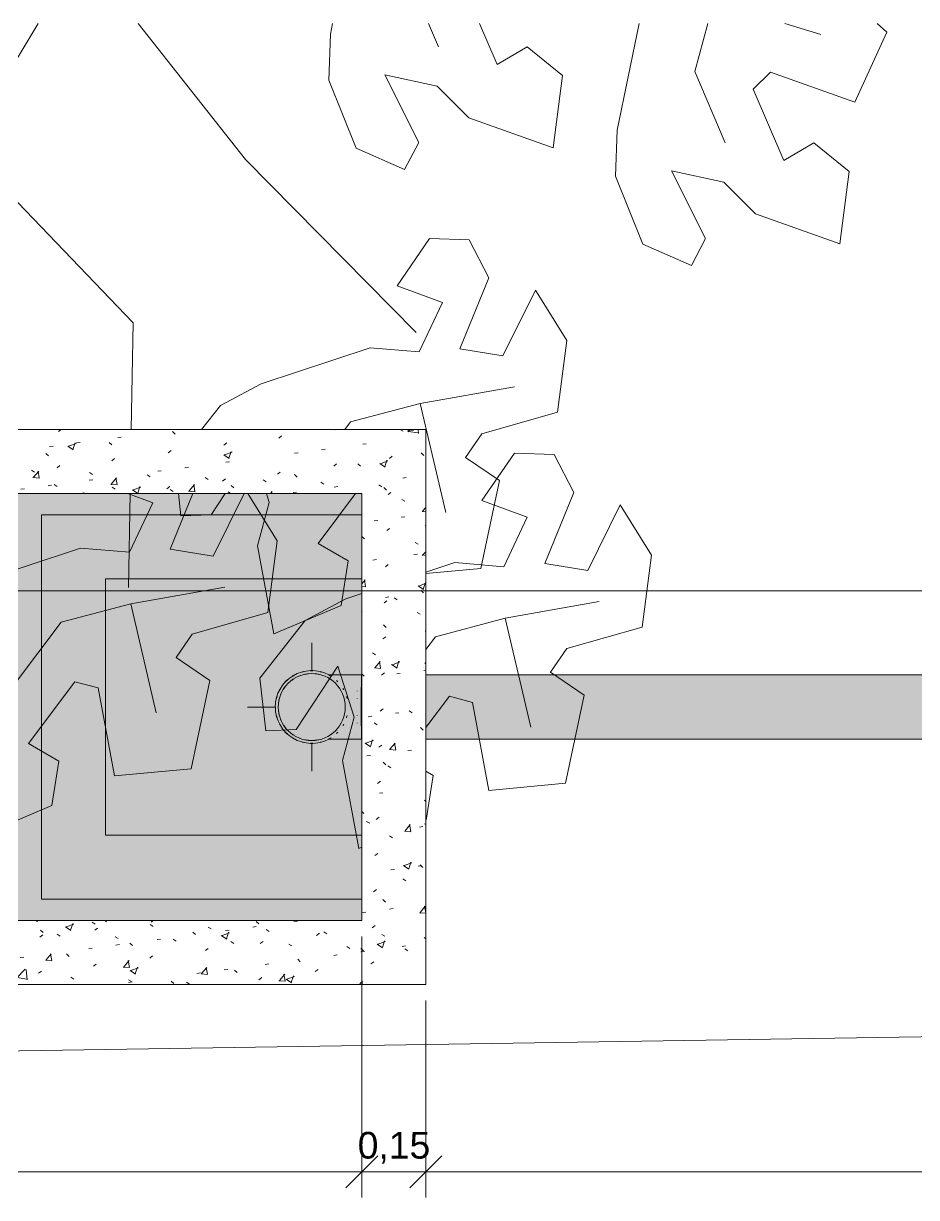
# Model space of a CAD drawing. Header units: metres. Extents: x 1.1 to 63.3, y -3.6 to 22.8.
# Drawn here: x 27.2 to 29.29, y 5.675 to 8.424 of the extents above; entities that cross this region are included whole.
import ezdxf

# ---------------------------------------------------------------- set-up
doc = ezdxf.new("R2010")
doc.units = ezdxf.units.M
for name, color, linetype, lineweight in [('A-ANNO-DIMS', 7, 'Continuous', 5), ('A-ANNO-DIMS-25', 7, 'Continuous', 5), ('A-DETL', 7, 'Continuous', 5), ('A-DETL-GENF', 7, 'Continuous', 5), ('A-WALL', 7, 'Continuous', 9), ('AL_VEGETAÇÃO', 7, 'Continuous', 5), ('ARQ-PIS', 7, 'Continuous', 5), ('G-ANNO-SYMB', 7, 'Continuous', 5), ('M-PIPE-PATT', 7, 'Continuous', 5), ('P-PIPE', 7, 'Continuous', 5), ('P-PIPE-CNTR', 7, 'Continuous', 5)]:
    doc.layers.add(name, color=color, linetype=linetype, lineweight=lineweight)
doc.layers.add('A-FLOR', color=7, linetype='Continuous', lineweight=9, true_color=0x007f00)
doc.layers.add('ARQ_1100_BASE_TÉRREO_GARAGEM_dwg', color=7, linetype='Continuous', lineweight=5, true_color=0x767676)
doc.styles.add('Arial_3', font='arial.ttf', dxfattribs={"height": 0.0625})
doc.dimstyles.new('Diagonal_-_2_5_mm_Arial_-_Preto', dxfattribs={"dimscale": 0.3048, "dimtxt": 0.063766, "dimasz": 0.246063, "dimexe": 0.19685, "dimexo": 0.123031, "dimgap": 0.04101, "dimtad": 1, "dimrnd": 0.01, "dimzin": 0, "dimdsep": 46, "dimtxsty": 'Arial_3', "dimblk1": 'OBLIQUE', "dimblk2": 'OBLIQUE', "dimsah": 1, "dimcen": 0.09, "dimdle": 0.19685, "dimazin": 0, "dimtfac": 1, "dimtdec": 4, "dimtix": 1, "dimtmove": 0, "dimatfit": 3, "dimfxl": 1, "dimtvp": 1, "dimtolj": 1, "dimtzin": 0, "dimarcsym": 2})

# ---------------------------------------------------------------- blocks, each defined once
blk = doc.blocks.new('Luva Simples para Conexão - Serie Normal - Esgoto - MEP - Tigre - Standard-3963417-TÉRREO F_S 1')
at = {"layer": 'P-PIPE', "true_color": 0xf5ebeb}
h = blk.add_hatch(color=7, dxfattribs=at)
h.paths.add_polyline_path([(43.1179, 6.8235), (43.1182, 6.8235), (43.1197, 6.8391), (43.1244, 6.855), (43.131, 6.8683), (43.1405, 6.8808), (43.1523, 6.8915), (43.1659, 6.8998), (43.1812, 6.9055), (43.1956, 6.9081), (43.2113, 6.908), (43.2268, 6.9051), (43.2423, 6.8988), (43.2411, 6.8998), (43.2265, 6.9055), (43.211, 6.9084), (43.194, 6.9081), (43.1786, 6.905), (43.1639, 6.899), (43.1515, 6.8912), (43.1396, 6.88), (43.1307, 6.8682), (43.1235, 6.8535), (43.1194, 6.8388), (43.1181, 6.8255)])
h.paths.add_polyline_path([(43.1247, 6.8235), (43.1271, 6.8417), (43.1262, 6.8387), (43.1248, 6.824)])
h.paths.add_polyline_path([(43.1287, 6.847), (43.1297, 6.8493), (43.1312, 6.8539), (43.1307, 6.8534)])
h.paths.add_polyline_path([(43.1365, 6.8644), (43.1428, 6.8731), (43.1378, 6.8669)])
h.paths.add_polyline_path([(43.1477, 6.879), (43.1623, 6.8902), (43.1592, 6.8884), (43.1479, 6.8791)])
h.paths.add_polyline_path([(43.1671, 6.8928), (43.1702, 6.8941), (43.174, 6.896), (43.173, 6.8959), (43.1687, 6.8936)])
h.paths.add_polyline_path([(43.2215, 6.8996), (43.2182, 6.9005), (43.2185, 6.9002), (43.22, 6.8998)])
h.paths.add_polyline_path([(43.1849, 6.8996), (43.1953, 6.9012), (43.1877, 6.9004)])
h = blk.add_hatch(color=7, dxfattribs=at)
h.paths.add_polyline_path([(43.211, 6.7386), (43.2124, 6.7388), (43.2278, 6.742), (43.2417, 6.7475), (43.2409, 6.7473), (43.2252, 6.7415), (43.2108, 6.7388), (43.195, 6.7389), (43.1796, 6.7418), (43.1641, 6.7481), (43.1517, 6.7559), (43.1401, 6.7666), (43.1307, 6.7792), (43.1237, 6.7936), (43.1196, 6.8084), (43.1198, 6.8065), (43.1243, 6.7915), (43.1315, 6.7775), (43.1405, 6.7658), (43.1522, 6.7552), (43.1657, 6.747), (43.1799, 6.7415), (43.1968, 6.7386), (43.2032, 6.7386)])
h.paths.add_polyline_path([(43.2032, 6.745), (43.2187, 6.7465), (43.2185, 6.7467), (43.2032, 6.745)])
h.paths.add_polyline_path([(43.2032, 6.745), (43.1849, 6.7474), (43.1882, 6.7464), (43.2029, 6.745)])
h.paths.add_polyline_path([(43.1797, 6.749), (43.1766, 6.7502), (43.1728, 6.7514), (43.1735, 6.7508), (43.1771, 6.7497)])
h.paths.add_polyline_path([(43.1623, 6.7567), (43.153, 6.7636), (43.1599, 6.758)])
h.paths.add_polyline_path([(43.1477, 6.768), (43.1369, 6.7818), (43.1382, 6.7795), (43.1476, 6.7681)])
h.paths.add_polyline_path([(43.1339, 6.7874), (43.1325, 6.7905), (43.1307, 6.7943), (43.1309, 6.7929), (43.1326, 6.7898)])
h.paths.add_polyline_path([(43.1271, 6.8052), (43.1249, 6.8209), (43.1264, 6.8077)])
at = {"layer": 'P-PIPE'}
for radius, start, end in [(0.0853, 61.8492, 180), (0.0853, 103.6067, 105.3642), (0.0782, 95.5536, 102.3923), (0.0853, 88.1228, 91.8788), (0.0783, 77.6052, 84.4415), (0.0853, 74.6384, 76.3871), (0.0853, 132.8267, 136.0451), (0.0782, 122.6046, 129.4402), (0.0852, 118.6481, 122.1805), (0.0782, 109.3441, 115.6525), (0.0852, 162.9331, 166.6365), (0.0852, 149.2904, 151.9641), (0.0782, 154.3435, 160.6519), (0.0782, 140.5523, 147.3917), (0.0852, 180, 298.1508), (0.0782, 167.604, 174.4487), (0.0852, 193.3635, 197.0669), (0.0783, 185.5513, 192.396), (0.0783, 199.3481, 205.6565), (0.0852, 208.0359, 210.7096), (0.0782, 212.6083, 219.4477), (0.0852, 223.9549, 227.1733), (0.0783, 230.5598, 237.3954), (0.0852, 238.0346, 241.3519), (0.0782, 244.3475, 250.6559), (0.0852, 254.6358, 256.3933), (0.0783, 257.6077, 264.4464), (0.0852, 268.1212, 271.8772), (0.0783, 275.5585, 282.3948), (0.0852, 283.6129, 285.3616)]:
    blk.add_arc((43.2032, 6.8235), radius, start, end, dxfattribs=at)
blk = doc.blocks.new('ARQ_1100_BASE_TÉRREO_GARAGEM_dwg_arv7p-4197722-TÉRREO F_S 1')
at = {"layer": 'AL_VEGETAÇÃO', "color": 253, "true_color": 0xaaaaaa}
for p, q in [((110.6699, -13.1957), (110.6954, -13.1113)), ((111.9551, -14.0363), (111.9324, -13.9679)), ((110.6699, -14.0299), (110.7244, -14.0066)), ((111.7706, -14.7283), (111.9908, -14.732)), ((110.8418, -15.0474), (110.6699, -14.9435)), ((111.7706, -15.5552), (112.2502, -15.3944)), ((110.6699, -15.8696), (110.8123, -15.899)), ((110.8774, -16.6732), (110.6699, -16.5978))]:
    blk.add_line(p, q, dxfattribs=at)
at = {"layer": 'AL_VEGETAÇÃO', "color": 253, "true_color": 0xaaaaaa, "flags": 128}
for points in [[(110.6699, -12.9797), (110.6901, -12.9572), (110.8541, -13.032), (110.7841, -13.2296), (110.8239, -13.2695), (110.9906, -13.1983), (110.9497, -13.1277), (111.0162, -13.0454), (111.1861, -13.0668), (111.1159, -13.2642), (111.0415, -13.3386), (111.0152, -13.4607), (111.1738, -13.3815), (111.2365, -13.4145), (111.1866, -13.5281), (111.0273, -13.5919), (110.9195, -13.5882), (110.6699, -13.5367)], [(110.6699, -13.3761), (110.7824, -13.4065), (110.9492, -13.3354)], [(111.9324, -13.9679), (111.942, -13.8533), (111.826, -13.7986), (111.7868, -13.9048), (111.6765, -13.8287), (111.6796, -13.7361), (111.7682, -13.69), (111.9349, -13.7579), (111.9511, -13.6573), (111.7974, -13.5811), (111.915, -13.5077), (112.0833, -13.5295), (112.1338, -13.7063), (112.1888, -13.7443), (112.2427, -13.6654), (112.4488, -13.7091), (112.466, -13.8885), (112.2599, -13.9267), (112.2453, -13.9811), (112.3189, -14.0363)], [(112.0235, -13.6302), (112.0625, -13.8505), (112.318, -13.7907)], [(110.6699, -13.9105), (110.7657, -13.8695), (110.7248, -13.7989), (110.7914, -13.7166), (110.9612, -13.738), (110.8911, -13.9354), (110.8167, -14.0098), (110.7903, -14.132), (110.9489, -14.0527), (111.0117, -14.0858), (110.9618, -14.1993), (110.8025, -14.2632), (110.6946, -14.2595), (110.6699, -14.2543)], [(111.4295, -14.1665), (111.4391, -14.0519), (111.3231, -13.9973), (111.2839, -14.1035), (111.1736, -14.0274), (111.1767, -13.9348), (111.2652, -13.8886), (111.4319, -13.9566), (111.4481, -13.856), (111.2944, -13.7797), (111.412, -13.7063), (111.5803, -13.7281), (111.6309, -13.905), (111.6859, -13.943), (111.7398, -13.864), (111.9459, -13.9077), (111.9582, -14.0363)], [(111.5206, -13.8288), (111.5595, -14.0491), (111.8151, -13.9894)], [(112.0625, -13.8505), (112.1059, -14.0136), (112.1361, -14.0363)], [(112.4211, -14.0363), (112.431, -14.0191), (112.5355, -14.0356), (112.5358, -14.0363)], [(110.6699, -14.7093), (110.9884, -14.4585), (111.3938, -14.0591)], [(111.5595, -14.0491), (111.603, -14.2123), (111.6206, -14.2255)], [(111.6206, -14.561), (111.5648, -14.5171), (111.5141, -14.4219), (111.4295, -14.1665)], [(112.5989, -14.1863), (112.6019, -14.1934), (112.3959, -14.2313), (112.2942, -14.2041), (112.1753, -14.2423), (112.3232, -14.3401), (112.326, -14.4109), (112.2027, -14.4245), (112.0677, -14.3184), (112.017, -14.2232), (112.0048, -14.1863)], [(111.7706, -14.201), (111.8874, -14.2885), (111.928, -14.2178), (112.0326, -14.2342), (112.099, -14.392), (111.8929, -14.43), (111.7913, -14.4027), (111.7706, -14.4094)], [(111.7706, -14.4532), (111.8811, -14.3842), (112.0494, -14.406), (112.0999, -14.5829), (112.155, -14.6209), (112.2088, -14.5419), (112.415, -14.5856), (112.4321, -14.765), (112.226, -14.8032), (112.2114, -14.8577), (112.3564, -14.9664), (112.3971, -14.8957), (112.5016, -14.9121), (112.568, -15.0699), (112.362, -15.1079), (112.2604, -15.0806), (112.1414, -15.1189), (112.2894, -15.2166), (112.2921, -15.2875), (112.1688, -15.301), (112.0339, -15.195), (111.9832, -15.0998), (111.8985, -14.8444)], [(111.7706, -14.5813), (111.901, -14.6345), (111.9172, -14.5339), (111.7706, -14.4612)], [(111.7706, -14.5059), (111.8203, -14.5387), (111.8231, -14.6096), (111.7706, -14.6154)], [(111.9897, -14.5067), (112.0286, -14.727), (112.2842, -14.6673)], [(111.8985, -14.8444), (111.9082, -14.7298), (111.7921, -14.6752), (111.7706, -14.7335)], [(110.977, -15.1), (111.3713, -14.7216), (111.6206, -14.7257)], [(112.0286, -14.727), (112.0721, -14.8902), (112.217, -14.9992)], [(111.1122, -15.794), (110.9884, -15.3628), (110.8868, -15.2368), (110.7404, -15.5206), (110.6699, -15.508)], [(112.1653, -15.7045), (112.2694, -15.6555), (112.2587, -15.5277), (112.1471, -15.5469), (112.1579, -15.4133), (112.2396, -15.3697), (112.3239, -15.4233), (112.3483, -15.6016), (112.4436, -15.5654), (112.4327, -15.3941), (112.5551, -15.4593), (112.6204, -15.6159), (112.4925, -15.7481), (112.4871, -15.8148), (112.5824, -15.822), (112.6476, -16.0224), (112.5009, -16.1269), (112.3647, -15.9675), (112.3103, -15.9821), (112.2886, -16.162), (112.3702, -16.162), (112.3796, -16.1863)], [(111.0676, -15.6386), (111.529, -15.6362), (111.6206, -15.6055)], [(112.5033, -15.6146), (112.332, -15.7584), (112.5115, -15.9499)], [(111.9193, -16.1863), (111.905, -16.1669), (111.9294, -15.997), (111.9865, -15.9055), (112.1653, -15.7045)], [(110.8123, -15.899), (110.9067, -15.9646), (111.0121, -15.8915), (110.9397, -15.8044), (111.0608, -15.747), (111.1394, -15.7959), (111.1351, -15.8957), (110.9929, -16.0061), (111.0719, -16.0704), (111.2148, -15.9754), (111.2196, -16.114), (111.1166, -16.2488), (110.9381, -16.2042), (110.8777, -16.2328), (110.9191, -16.319), (110.7782, -16.4756), (110.6699, -16.4262)], [(112.332, -15.7584), (112.2124, -15.8776), (112.1905, -16.0576)], [(111.3156, -16.2629), (111.4196, -16.2139), (111.4089, -16.0861), (111.2974, -16.1053), (111.3082, -15.9717), (111.3899, -15.9281), (111.4741, -15.9817), (111.4986, -16.16), (111.5938, -16.1238), (111.583, -15.9525), (111.6206, -15.9726)], [(110.849, -16.0703), (110.6859, -16.0264), (110.6699, -16.0332)], [(112.1551, -16.1863), (112.1417, -16.136), (112.0491, -16.0521), (112.041, -16.1863)], [(111.0592, -16.1468), (110.849, -16.0703), (110.7729, -16.3215)], [(110.6699, -16.2438), (110.6843, -16.2032), (110.6699, -16.1888)], [(111.6206, -16.2007), (111.4823, -16.3168), (111.6618, -16.5083)], [(110.6699, -16.4528), (110.725, -16.4911), (110.8303, -16.4179), (110.7579, -16.3309), (110.879, -16.2735), (110.9576, -16.3224), (110.9533, -16.4222), (110.8111, -16.5325), (110.8901, -16.5969), (111.033, -16.5019), (111.0378, -16.6405), (110.9348, -16.7753), (110.7564, -16.7307), (110.6959, -16.7593), (110.7374, -16.8454), (110.6699, -16.9205)], [(111.6404, -16.3363), (111.6374, -16.3732), (111.7327, -16.3804), (111.7979, -16.5807), (111.6511, -16.6853), (111.515, -16.5259), (111.4606, -16.5405), (111.4389, -16.7204), (111.5205, -16.7204), (111.5585, -16.819), (111.455, -16.9554), (111.3191, -16.796), (111.2919, -16.6944), (111.1993, -16.6105), (111.1886, -16.7875), (111.1286, -16.8253), (111.0553, -16.7253), (111.0796, -16.5554), (111.1367, -16.4639), (111.3156, -16.2629)], [(111.4823, -16.3168), (111.3627, -16.436), (111.3408, -16.616)], [(112.3508, -16.3363), (112.3048, -16.397), (112.253, -16.3363)]]:
    blk.add_lwpolyline(points, dxfattribs=at)
blk.add_lwpolyline([(110.933, -15.228), (110.9612, -15.1936), (110.975, -15.1214), (110.977, -15.1), (110.931, -15.0596), (110.8742, -15.0284), (110.8415, -15.0472), (110.798, -15.097), (110.781, -15.1863), (110.8321, -15.2329), (110.8868, -15.2368)], close=True, dxfattribs=at)
blk = doc.blocks.new('ARQ_1100_BASE_TÉRREO_GARAGEM_dwg-4178582-TÉRREO F_S 1')
at = {"layer": 'ARQ-PIS', "color": 253, "true_color": 0xaaaaaa}
blk.add_line((41.6226, 11.9167), (41.7326, 4.92), dxfattribs=at)
blk.add_blockref('ARQ_1100_BASE_TÉRREO_GARAGEM_dwg_arv7p-4197722-TÉRREO F_S 1', (-71.388, 22.7563))
blk = doc.blocks.new('DIMBLOCK2-TÉRREO F_S 1')
at = {"layer": 'A-ANNO-DIMS-25'}
for p, q in [((31.1413, 5.7349), (31.1413, 6.786)), ((28.1413, 5.7349), (28.1413, 6.136)), ((31.1413, 5.7349), (28.1413, 5.7349)), ((28.1413, 5.7349), (28.1413, 5.6749)), ((31.1413, 5.7349), (31.1413, 5.6749))]:
    blk.add_line(p, q, dxfattribs=at)
at = {"layer": 'A-ANNO-DIMS-25', "lineweight": 20}
for p, q in [((28.1413, 5.7349), (28.1788, 5.7724)), ((31.1413, 5.7349), (31.1788, 5.7724)), ((28.1413, 5.7349), (28.1038, 5.6974)), ((31.1413, 5.7349), (31.1038, 5.6974))]:
    blk.add_line(p, q, dxfattribs=at)
at = {"layer": 'A-ANNO-DIMS-25', "color": 0, "insert": (29.5569, 5.8285), "char_height": 0.0625, "width": 0.202482, "attachment_point": 1, "line_spacing_factor": 0.941778, "style": 'Arial_3'}
blk.add_mtext('3,00', dxfattribs=at)
blk = doc.blocks.new('_Oblique')
at = {"color": 0, "linetype": 'ByBlock', "lineweight": -2}
blk.add_line((-0.5, -0.5), (0.5, 0.5), dxfattribs=at)
blk = doc.blocks.new('DIMBLOCK3-TÉRREO F_S 1')
at = {"layer": 'A-ANNO-DIMS-25'}
for p, q in [((27.9913, 5.7349), (27.9913, 6.286)), ((28.1413, 5.7349), (28.1413, 6.136)), ((28.1413, 5.7349), (27.9913, 5.7349)), ((27.9913, 5.7349), (27.9913, 5.6749)), ((28.1413, 5.7349), (28.1413, 5.6749))]:
    blk.add_line(p, q, dxfattribs=at)
at = {"layer": 'A-ANNO-DIMS-25', "lineweight": 20}
for p, q in [((27.9913, 5.7349), (28.0288, 5.7724)), ((28.1413, 5.7349), (28.1788, 5.7724)), ((27.9913, 5.7349), (27.9538, 5.6974)), ((28.1413, 5.7349), (28.1038, 5.6974))]:
    blk.add_line(p, q, dxfattribs=at)
at = {"layer": 'A-ANNO-DIMS-25', "color": 0, "insert": (27.9819, 5.8285), "char_height": 0.0625, "width": 0.202482, "attachment_point": 1, "line_spacing_factor": 0.941778, "style": 'Arial_3'}
blk.add_mtext('0,15', dxfattribs=at)
blk = doc.blocks.new('DIMBLOCK4-TÉRREO F_S 1')
at = {"layer": 'A-ANNO-DIMS-25'}
for p, q in [((25.9913, 5.7349), (25.9913, 6.286)), ((27.9913, 5.7349), (27.9913, 6.286)), ((27.9913, 5.7349), (25.9913, 5.7349)), ((25.9913, 5.7349), (25.9913, 5.6749)), ((27.9913, 5.7349), (27.9913, 5.6749))]:
    blk.add_line(p, q, dxfattribs=at)
at = {"layer": 'A-ANNO-DIMS-25', "lineweight": 20}
for p, q in [((25.9913, 5.7349), (26.0288, 5.7724)), ((27.9913, 5.7349), (28.0288, 5.7724)), ((25.9913, 5.7349), (25.9538, 5.6974)), ((27.9913, 5.7349), (27.9538, 5.6974))]:
    blk.add_line(p, q, dxfattribs=at)
at = {"layer": 'A-ANNO-DIMS-25', "color": 0, "insert": (26.9069, 5.8285), "char_height": 0.0625, "width": 0.202482, "attachment_point": 1, "line_spacing_factor": 0.941778, "style": 'Arial_3'}
blk.add_mtext('2,00', dxfattribs=at)

msp = doc.modelspace()

# ---------------------------------------------------------------- hatches: boundary and pattern name
at = {"layer": 'A-DETL-GENF', "true_color": 0xc0c0c0}
h = msp.add_hatch(dxfattribs=at)
h.set_pattern_fill('FP_3', color=9, style=0, pattern_type=2)
h.set_pattern_definition([(50, (19.42106, 47.706), (0.18218954, -0.01593795), [0.01905, -0.20955]), (355, (19.42106, 47.706), (-0.03524225, 0.1910586), [0.01524, -0.16764]), (100.451, (19.43606, 47.705), (0.14694196, 0.17511964), [0.01619, -0.17809]), (46.184, (19.42106, 47.757), (0.2710768, -0.0420454), [0.02858, -0.31433]), (96.636, (19.44406, 47.753), (0.2374069, 0.2474328), [0.02429, -0.26714]), (351.184, (19.42106, 47.757), (0.237406, 0.247428), [0.02286, -0.25146]), (21, (19.44706, 47.744), (0.1516197, -0.1022669), [0.01905, -0.20955]), (326, (19.44706, 47.744), (0.0618035, 0.1841894), [0.01524, -0.16764]), (71.451, (19.45906, 47.736), (0.213418, 0.0819242), [0.01619, -0.17809]), (37.5, (19.421055, 47.706), (0.00308637, 0.08455105), [0.00838, -0.15723, 0.00838, -0.1618, -0.16827]), (37.5, (19.421055, 47.706), (0.00308637, 0.08455105), [-0.33579, 0.00838, -0.15989]), (7.5, (19.421055, 47.706), (0.06681573, 0.10017824), [0.00838, -0.08865, 0.00838, -0.15342, -0.06413]), (7.5, (19.421055, 47.706), (0.06681573, 0.10017824), [-0.25883, 0.00838, -0.05575]), (327.5, (19.365055, 47.706), (0.13558658, -0.00572761), [0.00838, -0.05512, 0.00838, -0.18974, -0.26289]), (327.5, (19.365055, 47.706), (0.13558658, -0.00572761), [-0.26162, 0.00838, -0.25451]), (317.5, (19.33906, 47.706), (0.14812526, 0.02542873), [0.00838, -0.07417, 0.00838, -0.12319, -0.18669]), (317.5, (19.33906, 47.706), (0.14812526, 0.02542873), [-0.21412, 0.00838, -0.17831])])
h.paths.add_polyline_path([(25.8413, 6.1735), (28.1413, 6.1735), (28.1413, 7.4735), (25.8413, 7.4735), (25.8413, 6.3735)])
h.paths.add_polyline_path([(25.9913, 6.3235), (25.9913, 7.3235), (27.9913, 7.3235), (27.9913, 6.3235), (26.1627, 6.3235)])
h.paths.add_polyline_path([(28.063, 6.8036), (28.063, 6.8036), (28.063, 6.8041)])
h.paths.add_polyline_path([(28.056, 6.823), (28.056, 6.823), (28.056, 6.8235)])
at = {"layer": 'A-FLOR', "true_color": 0x464646}
h = msp.add_hatch(color=49, dxfattribs=at)
h.paths.add_polyline_path([(25.9913, 6.3235), (27.9913, 6.3235), (27.9913, 6.3735), (27.2413, 6.3735), (27.2413, 7.2735), (27.9913, 7.2735), (27.9913, 7.3235), (25.9913, 7.3235), (25.9913, 7.2735), (26.7413, 7.2735), (26.7413, 6.3735), (25.9913, 6.3735)])
h.paths.add_polyline_path([(26.9407, 6.4362), (26.9182, 6.4393), (26.8981, 6.4476), (26.8804, 6.4612), (26.8669, 6.4788), (26.8584, 6.4994), (26.8555, 6.5215), (26.8584, 6.5435), (26.8669, 6.5641), (26.8811, 6.5823), (26.8981, 6.5953), (26.9186, 6.6038), (26.9407, 6.6067), (26.9628, 6.6038), (26.9833, 6.5953), (27.001, 6.5817), (27.0145, 6.5641), (27.023, 6.5435), (27.026, 6.5215), (27.023, 6.4994), (27.0143, 6.4785), (27.0003, 6.4607), (26.9833, 6.4476), (26.9628, 6.4391), (26.9553, 6.4381)])
h = msp.add_hatch(color=49, dxfattribs=at)
h.paths.add_polyline_path([(27.9913, 6.3735), (27.991, 6.7485), (27.9144, 6.7485), (27.9121, 6.7471), (27.8975, 6.7415), (27.8821, 6.7386), (27.8651, 6.7388), (27.8497, 6.742), (27.835, 6.7479), (27.8219, 6.7564), (27.8111, 6.7662), (27.8017, 6.7787), (27.7945, 6.7934), (27.7904, 6.8082), (27.789, 6.8235), (27.7908, 6.8404), (27.7953, 6.8554), (27.8026, 6.8694), (27.8115, 6.8811), (27.823, 6.8916), (27.8368, 6.9), (27.851, 6.9055), (27.8664, 6.9084), (27.8835, 6.9081), (27.8988, 6.905), (27.9135, 6.899), (27.9144, 6.8985), (27.991, 6.8985), (27.9913, 6.8993), (27.9913, 7.2735), (27.2413, 7.2735), (27.2413, 6.3735), (27.6011, 6.3735)])
h.paths.add_polyline_path([(27.8818, 6.746), (27.8896, 6.7467), (27.8895, 6.747), (27.8821, 6.746)])
h.paths.add_polyline_path([(27.8484, 6.7499), (27.8412, 6.7528), (27.8451, 6.7509), (27.8476, 6.7502)])
h.paths.add_polyline_path([(27.804, 6.7897), (27.8007, 6.7976), (27.802, 6.7934), (27.8036, 6.7905)])
h.paths.add_polyline_path([(27.8007, 6.8493), (27.8036, 6.8565), (27.8017, 6.8527)])
h.paths.add_polyline_path([(27.8405, 6.8937), (27.8484, 6.897), (27.8442, 6.8957), (27.8412, 6.8941)])
h.paths.add_polyline_path([(27.891, 6.8998), (27.8895, 6.9002), (27.8901, 6.8999)])
at = {"layer": 'M-PIPE-PATT', "true_color": 0x713800}
msp.add_hatch(color=36, dxfattribs=at).paths.add_polyline_path([(27.8743, 6.7485), (27.8946, 6.7514), (27.9118, 6.7585), (27.9273, 6.7704), (27.9392, 6.786), (27.9467, 6.8041), (27.9492, 6.8239), (27.9463, 6.8438), (27.9388, 6.8615), (27.9273, 6.8765), (27.9118, 6.8884), (27.8937, 6.8959), (27.8743, 6.8985), (27.8548, 6.8959), (27.8368, 6.8884), (27.8212, 6.8765), (27.8089, 6.86), (27.8018, 6.8427), (27.7993, 6.8235), (27.8018, 6.8041), (27.8093, 6.786), (27.8212, 6.7704), (27.8368, 6.7585), (27.8548, 6.751), (27.8713, 6.7489)])
at = {"layer": 'P-PIPE', "true_color": 0xe06060}
for points in [[(27.7893, 6.8235), (27.7958, 6.8235), (27.7973, 6.8388), (27.7983, 6.8429), (27.7984, 6.8438), (27.7997, 6.847), (27.8018, 6.8537), (27.8055, 6.861), (27.8063, 6.8627), (27.8075, 6.8644), (27.8093, 6.8675), (27.8187, 6.879), (27.8306, 6.8887), (27.8334, 6.8902), (27.835, 6.8914), (27.8405, 6.894), (27.8442, 6.896), (27.8519, 6.8985), (27.8548, 6.8994), (27.856, 6.8996), (27.8589, 6.9005), (27.8743, 6.902), (27.8896, 6.9005), (27.8937, 6.8994), (27.8946, 6.8993), (27.9003, 6.8972), (27.9044, 6.8959), (27.9128, 6.8917), (27.9139, 6.8912), (27.9151, 6.8902), (27.9183, 6.8884), (27.9298, 6.879), (27.9396, 6.8669), (27.941, 6.8644), (27.9422, 6.8627), (27.9448, 6.8572), (27.947, 6.8527), (27.9493, 6.8458), (27.9502, 6.8429), (27.9503, 6.8417), (27.9513, 6.8378), (27.9528, 6.8235), (27.9593, 6.8235), (27.9575, 6.8401), (27.953, 6.8552), (27.9465, 6.8682), (27.9371, 6.8807), (27.9246, 6.8918), (27.9121, 6.8996), (27.8975, 6.9052), (27.8821, 6.9081), (27.8664, 6.9081), (27.851, 6.9052), (27.8359, 6.8993), (27.823, 6.8913), (27.8109, 6.88), (27.8017, 6.8677), (27.7948, 6.8535), (27.7907, 6.8391), (27.7894, 6.825)], [(27.9903, 6.8235), (27.9913, 6.8235), (27.991, 6.8985), (27.9907, 6.8908), (27.9905, 6.8731), (27.9903, 6.8392)], [(27.8664, 6.7388), (27.8821, 6.7388), (27.8975, 6.7417), (27.9128, 6.7478), (27.9267, 6.7567), (27.9371, 6.7662), (27.9468, 6.7792), (27.9537, 6.7934), (27.9578, 6.8079), (27.9593, 6.8235), (27.9528, 6.8235), (27.951, 6.8074), (27.9502, 6.8041), (27.9501, 6.8031), (27.9488, 6.8), (27.9464, 6.7927), (27.9429, 6.7858), (27.9422, 6.7842), (27.9402, 6.7812), (27.9388, 6.7789), (27.9297, 6.7679), (27.9177, 6.7581), (27.9139, 6.7558), (27.9128, 6.7552), (27.908, 6.7529), (27.9043, 6.7509), (27.8966, 6.7485), (27.8937, 6.7475), (27.8925, 6.7474), (27.8896, 6.7465), (27.8742, 6.745), (27.8589, 6.7465), (27.8548, 6.7475), (27.8539, 6.7476), (27.8482, 6.7497), (27.8433, 6.7514), (27.8368, 6.7548), (27.8349, 6.7556), (27.8334, 6.7567), (27.8306, 6.7582), (27.8187, 6.768), (27.8089, 6.78), (27.8075, 6.7826), (27.8063, 6.7842), (27.8037, 6.7898), (27.8017, 6.7934), (27.7993, 6.8012), (27.7983, 6.8041), (27.7982, 6.8052), (27.7973, 6.8082), (27.7958, 6.8235), (27.7893, 6.8235), (27.7907, 6.8078), (27.795, 6.7928), (27.802, 6.7787), (27.8114, 6.7662), (27.8239, 6.7551), (27.8368, 6.7472), (27.851, 6.7417), (27.8608, 6.7399)], [(27.9913, 6.7485), (27.9913, 6.8235), (27.9903, 6.8234), (27.9906, 6.7585), (27.991, 6.7485)]]:
    msp.add_hatch(color=13, dxfattribs=at).paths.add_polyline_path(points)
h = msp.add_hatch(color=13, dxfattribs=at)
h.paths.add_polyline_path([(27.8743, 6.745), (27.8946, 6.7476), (27.9135, 6.7555), (27.9298, 6.768), (27.9422, 6.7842), (27.9502, 6.8041), (27.9528, 6.8235), (27.9501, 6.8438), (27.9422, 6.8627), (27.9298, 6.879), (27.9128, 6.8917), (27.8937, 6.8994), (27.8743, 6.902), (27.8539, 6.8993), (27.8349, 6.8913), (27.8187, 6.879), (27.8063, 6.8627), (27.7983, 6.8429), (27.7958, 6.8235), (27.7984, 6.8031), (27.8063, 6.7842), (27.8187, 6.768), (27.835, 6.7555), (27.8548, 6.7475), (27.8743, 6.745)])
h.paths.add_polyline_path([(27.8743, 6.7485), (27.8539, 6.7514), (27.8368, 6.7585), (27.8212, 6.7704), (27.8089, 6.787), (27.8017, 6.8047), (27.7993, 6.8235), (27.8022, 6.8438), (27.8093, 6.861), (27.8212, 6.8765), (27.8368, 6.8884), (27.8555, 6.896), (27.8743, 6.8985), (27.8937, 6.8959), (27.9118, 6.8884), (27.9273, 6.8765), (27.9392, 6.861), (27.9467, 6.8427), (27.9493, 6.8235), (27.9467, 6.8041), (27.9388, 6.7854), (27.9273, 6.7704), (27.9118, 6.7585), (27.8931, 6.7509), (27.8783, 6.749)])
h = msp.add_hatch(color=13, dxfattribs=at)
h.paths.add_polyline_path([(27.9903, 6.8235), (27.9906, 6.8884), (27.9907, 6.8985), (27.9139, 6.8985), (27.9267, 6.8902), (27.9371, 6.8807), (27.9468, 6.8677), (27.9537, 6.8535), (27.9578, 6.8388), (27.9593, 6.8235), (27.9805, 6.8235)])
h.paths.add_polyline_path([(27.9528, 6.8235), (27.951, 6.8395), (27.9503, 6.8417), (27.9516, 6.8322)])
h.paths.add_polyline_path([(27.9805, 6.8427), (27.9805, 6.8435), (27.9824, 6.8429), (27.9805, 6.8427)])
h.paths.add_polyline_path([(27.9488, 6.847), (27.9464, 6.8542), (27.9435, 6.8595), (27.9468, 6.8517)])
h.paths.add_polyline_path([(27.9804, 6.8605), (27.9805, 6.8612), (27.9826, 6.861), (27.9805, 6.8605)])
h.paths.add_polyline_path([(27.941, 6.8644), (27.9388, 6.868), (27.9343, 6.8731), (27.9399, 6.8658)])
h.paths.add_polyline_path([(27.9297, 6.879), (27.9177, 6.8888), (27.9151, 6.8902), (27.9275, 6.8807)])
h.paths.add_polyline_path([(27.9801, 6.8883), (27.9803, 6.8885), (27.9803, 6.8883)])
h.paths.add_polyline_path([(27.9103, 6.8928), (27.9043, 6.896), (27.8991, 6.8974), (27.9073, 6.894)])
h.paths.add_polyline_path([(27.9799, 6.8959), (27.9801, 6.8959), (27.98, 6.8959)])
at = {"layer": 'P-PIPE', "true_color": 0x713800}
h = msp.add_hatch(color=36, dxfattribs=at)
h.paths.add_polyline_path([(31.1428, 6.8235), (31.3003, 6.8235), (31.3, 6.8884), (31.2996, 6.8985), (31.1471, 6.8985), (31.1428, 6.861), (31.1413, 6.8235)])
h.paths.add_polyline_path([(30.0946, 6.8235), (30.8413, 6.8235), (30.8433, 6.8781), (30.8452, 6.8985), (28.1413, 6.8983), (28.1413, 6.8235), (29.2634, 6.8235)])
h.paths.add_polyline_path([(27.9805, 6.8427), (27.9825, 6.8429), (27.9805, 6.8435), (27.9805, 6.8429)])
h.paths.add_polyline_path([(27.9804, 6.8605), (27.9827, 6.861), (27.9804, 6.861)])
at = {"layer": 'P-PIPE', "true_color": 0xe06060}
h = msp.add_hatch(color=13, dxfattribs=at)
h.paths.add_polyline_path([(27.9255, 6.7485), (27.991, 6.7485), (27.9907, 6.7555), (27.9905, 6.7706), (27.9903, 6.8235), (27.9593, 6.8235), (27.9575, 6.8069), (27.953, 6.7917), (27.9465, 6.7787), (27.9371, 6.7662), (27.9246, 6.7551), (27.9139, 6.7485), (27.9179, 6.7485)])
h.paths.add_polyline_path([(27.8977, 6.749), (27.9052, 6.7514), (27.9103, 6.7542), (27.8983, 6.7492)])
h.paths.add_polyline_path([(27.9799, 6.751), (27.98, 6.7511), (27.9799, 6.751)])
h.paths.add_polyline_path([(27.9151, 6.7567), (27.9183, 6.7585), (27.9228, 6.7626), (27.917, 6.7582)])
h.paths.add_polyline_path([(27.9801, 6.7584), (27.9803, 6.7587), (27.9801, 6.7584)])
h.paths.add_polyline_path([(27.9298, 6.768), (27.9298, 6.768), (27.9396, 6.7801), (27.9404, 6.7818), (27.9298, 6.768)])
h.paths.add_polyline_path([(27.9804, 6.7857), (27.9805, 6.7864), (27.9826, 6.786), (27.9804, 6.7857)])
h.paths.add_polyline_path([(27.9435, 6.7874), (27.947, 6.7942), (27.9488, 6.8), (27.9449, 6.7908)])
h.paths.add_polyline_path([(27.9805, 6.8035), (27.9805, 6.8043), (27.9825, 6.804), (27.9805, 6.8035)])
h.paths.add_polyline_path([(27.9503, 6.8052), (27.9513, 6.8091), (27.9518, 6.8164), (27.9506, 6.8075)])
at = {"layer": 'P-PIPE', "true_color": 0x713800}
h = msp.add_hatch(color=36, dxfattribs=at)
h.paths.add_polyline_path([(28.4323, 6.7485), (30.8452, 6.7485), (30.8429, 6.7732), (30.8413, 6.8235), (28.1413, 6.8235), (28.1413, 6.7485), (28.2245, 6.7485)])
h.paths.add_polyline_path([(31.1474, 6.7485), (31.2996, 6.7485), (31.2998, 6.751), (31.3001, 6.7704), (31.3003, 6.8235), (31.1413, 6.8235), (31.1428, 6.7842), (31.1471, 6.7485)])
h.paths.add_polyline_path([(27.9804, 6.7857), (27.9827, 6.786), (27.9804, 6.7864), (27.9804, 6.786)])
h.paths.add_polyline_path([(27.9805, 6.8035), (27.9825, 6.8041), (27.9805, 6.8041)])

# ---------------------------------------------------------------- linework, layer by layer
at = {"layer": 'A-DETL'}
for p, q in [((28.1413, 7.4735), (25.8413, 7.4735)), ((28.1413, 6.1735), (28.1413, 7.4735)), ((25.9913, 7.3235), (27.9913, 7.3235)), ((27.9913, 7.3235), (27.9913, 6.3235)), ((27.9913, 6.3235), (25.9913, 6.3235)), ((25.8413, 6.1735), (28.1413, 6.1735))]:
    msp.add_line(p, q, dxfattribs=at)
at = {"layer": 'A-FLOR', "color": 9, "true_color": 0xaad4aa}
msp.add_line((27.9913, 7.2735), (27.2413, 7.2735), dxfattribs=at)
at = {"layer": 'A-WALL', "color": 253, "true_color": 0xaaaaaa}
for p, q in [((27.2413, 6.3735), (27.2413, 7.2735)), ((27.3913, 7.1235), (27.3913, 6.5235)), ((27.9913, 7.1235), (27.3913, 7.1235)), ((27.3913, 6.5235), (27.9913, 6.5235)), ((27.9913, 6.3735), (27.2413, 6.3735))]:
    msp.add_line(p, q, dxfattribs=at)
at = {"layer": 'G-ANNO-SYMB'}
msp.add_line((32.654, 7.0957), (19.1445, 7.0957), dxfattribs=at)
at = {"layer": 'P-PIPE'}
for p, q in [((27.991, 6.8985), (27.9139, 6.8985)), ((27.9911, 6.8985), (27.9797, 6.8985)), ((27.9913, 6.8992), (27.991, 6.8984)), ((30.8452, 6.8985), (28.1413, 6.8985)), ((27.9139, 6.7485), (27.991, 6.7485)), ((27.9797, 6.7485), (27.9913, 6.7485)), ((27.991, 6.7485), (27.9913, 6.7478)), ((28.1413, 6.7485), (30.8452, 6.7485))]:
    msp.add_line(p, q, dxfattribs=at)
for radius, start, end in [(0.0785, 0, 180), (0.085, 103.6127, 105.3617), (0.085, 88.1213, 91.8773), (0.085, 74.6359, 76.393), (0.085, 132.8273, 136.0428), (0.085, 118.6461, 122.1801), (0.085, 57.8195, 61.352), (0.085, 43.9551, 47.1733), (0.085, 162.932, 166.6346), (0.085, 149.288, 151.9665), (0.085, 28.0358, 30.7097), (0.085, 13.3636, 17.067), (0.0785, 180, 0), (0.085, 193.3654, 197.068), (0.085, 342.933, 346.6364), (0.085, 208.0335, 210.712), (0.085, 223.9572, 227.1727), (0.085, 312.8267, 316.0449), (0.085, 329.2903, 331.9642), (0.085, 237.8199, 241.3539), (0.085, 254.6383, 256.3873), (0.085, 268.1227, 271.8787), (0.085, 283.607, 285.3641), (0.085, 298.648, 302.1805)]:
    msp.add_arc((27.8743, 6.8235), radius, start, end, dxfattribs=at)
for centre, ratio, start_param, end_param in [((27.991, 6.8235), 0.009651, 0, 1.570796), ((27.9797, 6.8235), 0.01, 5.229667, 5.240905), ((27.9797, 6.8235), 0.01, 4.971184, 4.982598), ((27.991, 6.8235), 0.009651, 1.570796, 3.141593), ((27.9797, 6.8235), 0.01, 4.44218, 4.45059), ((27.9797, 6.8235), 0.01, 4.183873, 4.195111), ((27.9797, 6.8235), 0.01, 3.654785, 3.665191)]:
    msp.add_ellipse(centre, major_axis=(0, 0.075), ratio=ratio, start_param=start_param, end_param=end_param, dxfattribs=at)
at = {"layer": 'P-PIPE-CNTR'}
for p, q in [((27.8743, 6.9735), (27.8743, 6.9084)), ((27.7243, 6.8235), (27.789, 6.8235)), ((27.8743, 6.7386), (27.8743, 6.6735))]:
    msp.add_line(p, q, dxfattribs=at)

# ---------------------------------------------------------------- block references
at = {"layer": 'ARQ_1100_BASE_TÉRREO_GARAGEM_dwg', "color": 253, "true_color": 0xaaaaaa, "rotation": 270.0000000000001}
msp.add_blockref('ARQ_1100_BASE_TÉRREO_GARAGEM_dwg-4178582-TÉRREO F_S 1', (19.4213, 47.7061), dxfattribs=at)
at = {"layer": 'P-PIPE'}
msp.add_blockref('Luva Simples para Conexão - Serie Normal - Esgoto - MEP - Tigre - Standard-3963417-TÉRREO F_S 1', (-15.3289, 0), dxfattribs=at)

# ---------------------------------------------------------------- dimensions: what is measured, and where the dimension line sits
at = {"layer": 'A-ANNO-DIMS'}
for base, p1, p2, override, picture, middle in [((28.1413, 5.7349), (31.1413, 6.8235), (28.1413, 6.1735), {"dimpost": '<>', "dimfxl": 3.069609}, 'DIMBLOCK2-TÉRREO F_S 1', (29.6413, 5.7793)), ((27.9913, 5.7349), (28.1413, 6.1735), (27.9913, 6.3235), {"dimpost": '<>', "dimfxl": 0.212132}, 'DIMBLOCK3-TÉRREO F_S 1', (28.0663, 5.7793))]:
    dim = msp.add_linear_dim(base=base, p1=p1, p2=p2, dimstyle='Diagonal_-_2_5_mm_Arial_-_Preto', override=override, dxfattribs=at)
    dim.commit()
    dim.dimension.update_dxf_attribs({"geometry": picture, "text_midpoint": middle})
dim = msp.add_linear_dim(base=(25.9913, 5.7349), p1=(27.9913, 6.3235), p2=(25.9913, 6.3235), angle=0, dimstyle='Diagonal_-_2_5_mm_Arial_-_Preto', override={"dimpost": '<>', "dimfxl": 2}, dxfattribs=at)
dim.commit()
dim.dimension.update_dxf_attribs({"geometry": 'DIMBLOCK4-TÉRREO F_S 1', "text_midpoint": (26.9913, 5.7793)})

doc.saveas('drawing.dxf')
